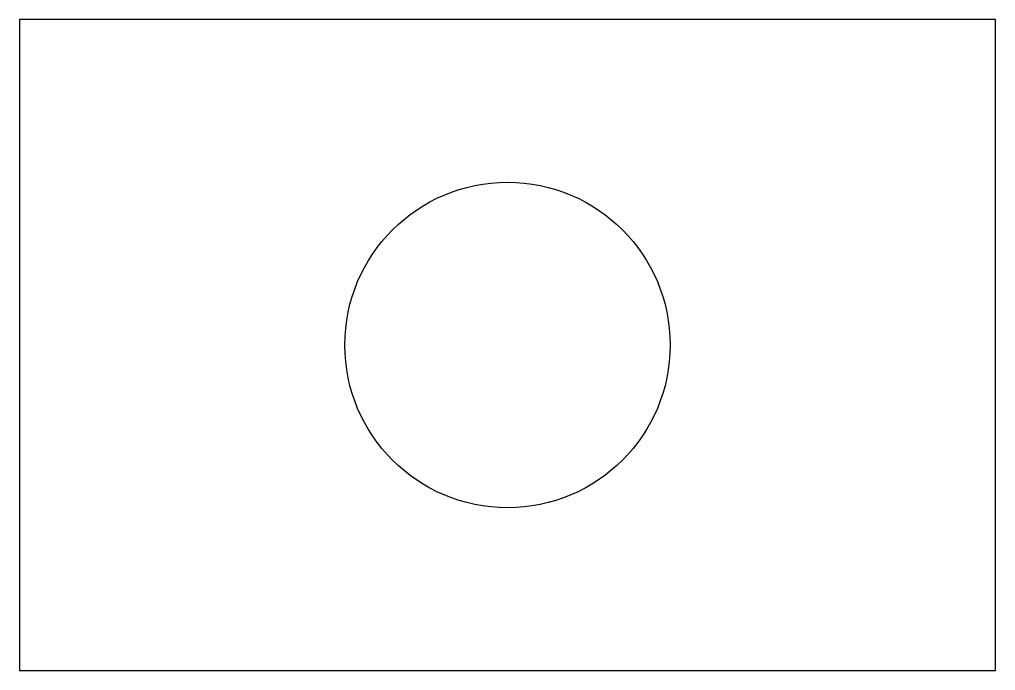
# Model space of a CAD drawing. Extents: x 0 to 60, y 0 to 40.
import ezdxf

# ---------------------------------------------------------------- set-up
doc = ezdxf.new("R2010")
doc.units = 0
doc.layers.get('0').update_dxf_attribs({"linetype": 'CONTINUOUS'})
doc.layers.add('CUT', color=1, linetype='CONTINUOUS')

msp = doc.modelspace()

# ---------------------------------------------------------------- linework, layer by layer
at = {"color": 5}
msp.add_line((60, 40), (0, 40), dxfattribs=at)
msp.add_line((0, 40), (0, 0))
at = {"layer": 'CUT', "color": 3}
msp.add_line((60, 0), (60, 40), dxfattribs=at)
at = {"layer": 'CUT'}
msp.add_line((0, 0), (60, 0), dxfattribs=at)
msp.add_circle((30, 20), 10, dxfattribs=at)

doc.saveas('drawing.dxf')
